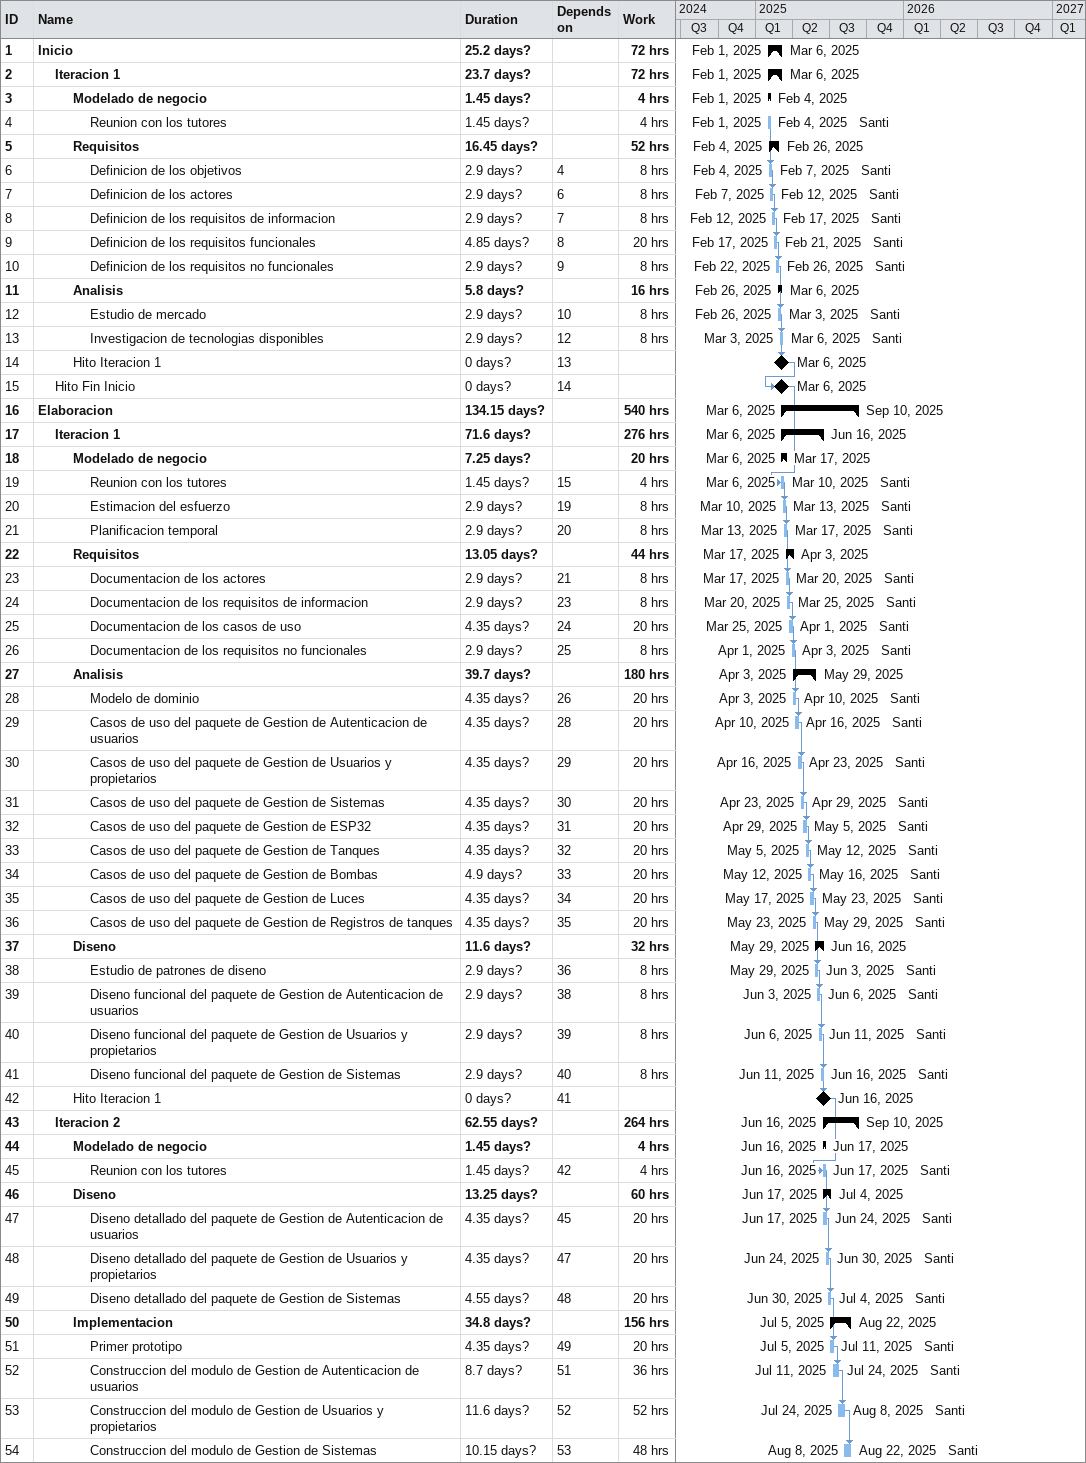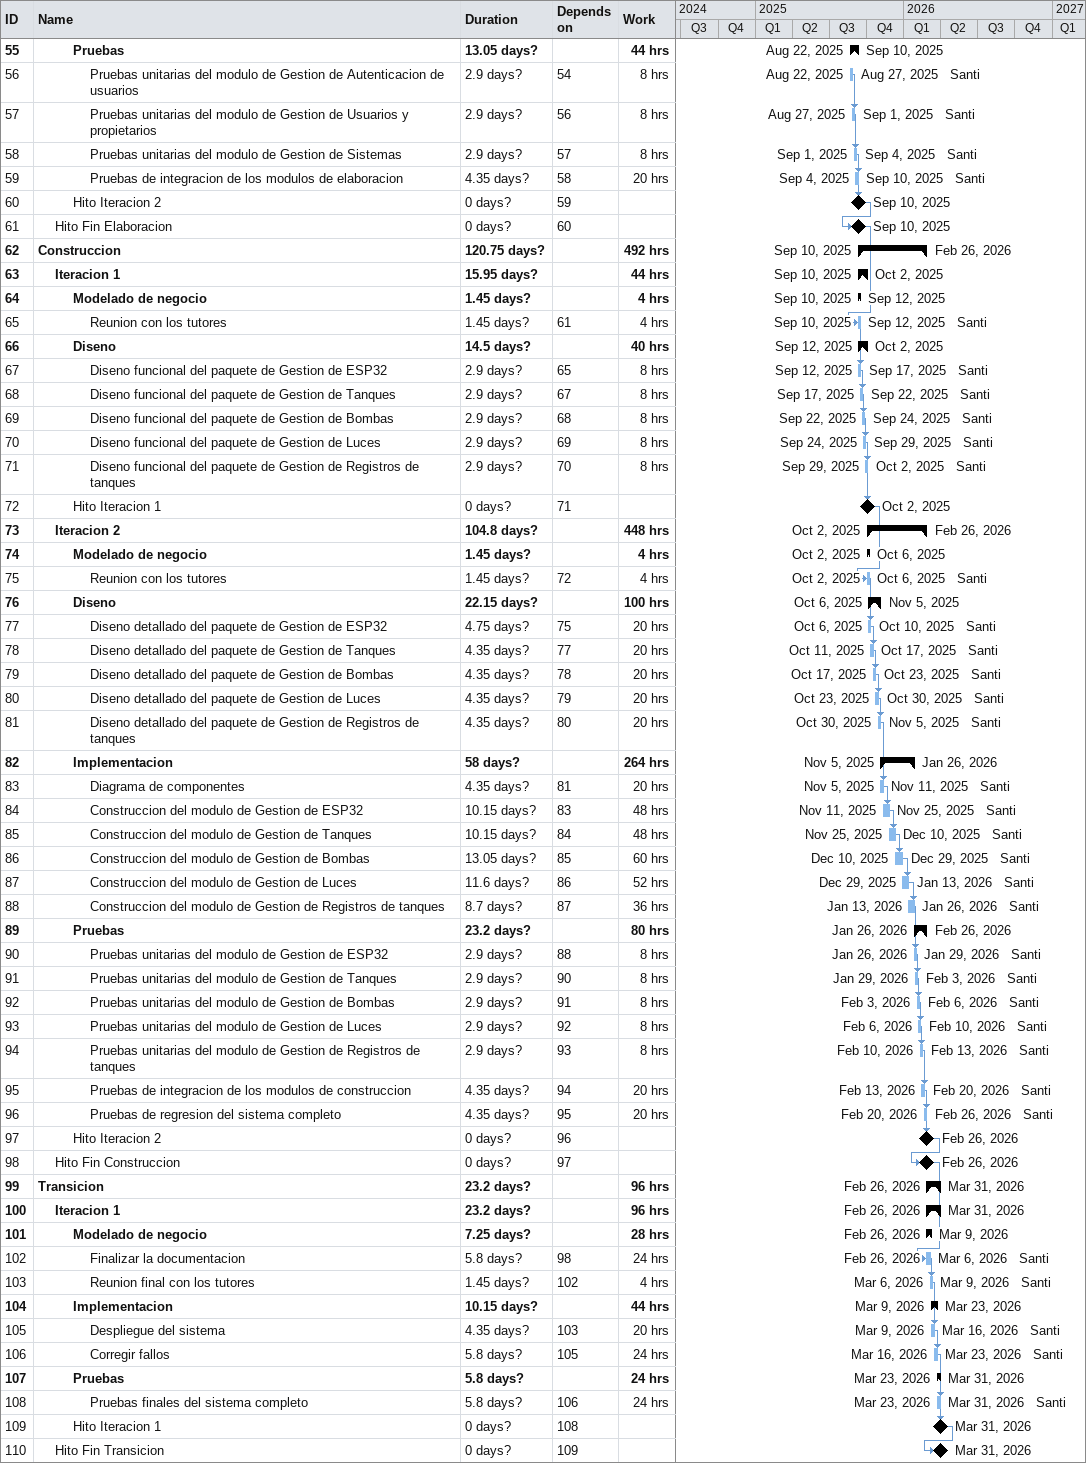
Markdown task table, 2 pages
| ID | Level | Task | Duration | Start | Finish | Predecessors | Resources | Work (h) |
|---|---|---|---|---|---|---|---|---|
| 1 | 1 | **Inicio** | 25.2d? | 2025-02-01 | 2025-03-06 |  |  | 72 |
| 2 | 2 | **Iteracion 1** | 23.7d? | 2025-02-01 | 2025-03-06 |  |  | 72 |
| 3 | 3 | **Modelado de negocio** | 1.45d? | 2025-02-01 | 2025-02-04 |  |  | 4 |
| 4 | 4 | Reunion con los tutores | 1.45d? | 2025-02-01 | 2025-02-04 |  | Santi | 4 |
| 5 | 3 | **Requisitos** | 16.45d? | 2025-02-04 | 2025-02-26 |  |  | 52 |
| 6 | 4 | Definicion de los objetivos | 2.9d? | 2025-02-04 | 2025-02-07 | 4 | Santi | 8 |
| 7 | 4 | Definicion de los actores | 2.9d? | 2025-02-07 | 2025-02-12 | 6 | Santi | 8 |
| 8 | 4 | Definicion de los requisitos de informacion | 2.9d? | 2025-02-12 | 2025-02-17 | 7 | Santi | 8 |
| 9 | 4 | Definicion de los requisitos funcionales | 4.85d? | 2025-02-17 | 2025-02-21 | 8 | Santi | 20 |
| 10 | 4 | Definicion de los requisitos no funcionales | 2.9d? | 2025-02-22 | 2025-02-26 | 9 | Santi | 8 |
| 11 | 3 | **Analisis** | 5.8d? | 2025-02-26 | 2025-03-06 |  |  | 16 |
| 12 | 4 | Estudio de mercado | 2.9d? | 2025-02-26 | 2025-03-03 | 10 | Santi | 8 |
| 13 | 4 | Investigacion de tecnologias disponibles | 2.9d? | 2025-03-03 | 2025-03-06 | 12 | Santi | 8 |
| 14 | 3 | Hito Iteracion 1 | 0d? | 2025-03-06 | 2025-03-06 | 13 |  |  |
| 15 | 2 | Hito Fin Inicio | 0d? | 2025-03-06 | 2025-03-06 | 14 |  |  |
| 16 | 1 | **Elaboracion** | 134.15d? | 2025-03-06 | 2025-09-10 |  |  | 540 |
| 17 | 2 | **Iteracion 1** | 71.6d? | 2025-03-06 | 2025-06-16 |  |  | 276 |
| 18 | 3 | **Modelado de negocio** | 7.25d? | 2025-03-06 | 2025-03-17 |  |  | 20 |
| 19 | 4 | Reunion con los tutores | 1.45d? | 2025-03-06 | 2025-03-10 | 15 | Santi | 4 |
| 20 | 4 | Estimacion del esfuerzo | 2.9d? | 2025-03-10 | 2025-03-13 | 19 | Santi | 8 |
| 21 | 4 | Planificacion temporal | 2.9d? | 2025-03-13 | 2025-03-17 | 20 | Santi | 8 |
| 22 | 3 | **Requisitos** | 13.05d? | 2025-03-17 | 2025-04-03 |  |  | 44 |
| 23 | 4 | Documentacion de los actores | 2.9d? | 2025-03-17 | 2025-03-20 | 21 | Santi | 8 |
| 24 | 4 | Documentacion de los requisitos de informacion | 2.9d? | 2025-03-20 | 2025-03-25 | 23 | Santi | 8 |
| 25 | 4 | Documentacion de los casos de uso | 4.35d? | 2025-03-25 | 2025-04-01 | 24 | Santi | 20 |
| 26 | 4 | Documentacion de los requisitos no funcionales | 2.9d? | 2025-04-01 | 2025-04-03 | 25 | Santi | 8 |
| 27 | 3 | **Analisis** | 39.7d? | 2025-04-03 | 2025-05-29 |  |  | 180 |
| 28 | 4 | Modelo de dominio | 4.35d? | 2025-04-03 | 2025-04-10 | 26 | Santi | 20 |
| 29 | 4 | Casos de uso del paquete de Gestion de Autenticacion de usuarios | 4.35d? | 2025-04-10 | 2025-04-16 | 28 | Santi | 20 |
| 30 | 4 | Casos de uso del paquete de Gestion de Usuarios y propietarios | 4.35d? | 2025-04-16 | 2025-04-23 | 29 | Santi | 20 |
| 31 | 4 | Casos de uso del paquete de Gestion de Sistemas | 4.35d? | 2025-04-23 | 2025-04-29 | 30 | Santi | 20 |
| 32 | 4 | Casos de uso del paquete de Gestion de ESP32 | 4.35d? | 2025-04-29 | 2025-05-05 | 31 | Santi | 20 |
| 33 | 4 | Casos de uso del paquete de Gestion de Tanques | 4.35d? | 2025-05-05 | 2025-05-12 | 32 | Santi | 20 |
| 34 | 4 | Casos de uso del paquete de Gestion de Bombas | 4.9d? | 2025-05-12 | 2025-05-16 | 33 | Santi | 20 |
| 35 | 4 | Casos de uso del paquete de Gestion de Luces | 4.35d? | 2025-05-17 | 2025-05-23 | 34 | Santi | 20 |
| 36 | 4 | Casos de uso del paquete de Gestion de Registros de tanques | 4.35d? | 2025-05-23 | 2025-05-29 | 35 | Santi | 20 |
| 37 | 3 | **Diseno** | 11.6d? | 2025-05-29 | 2025-06-16 |  |  | 32 |
| 38 | 4 | Estudio de patrones de diseno | 2.9d? | 2025-05-29 | 2025-06-03 | 36 | Santi | 8 |
| 39 | 4 | Diseno funcional del paquete de Gestion de Autenticacion de usuarios | 2.9d? | 2025-06-03 | 2025-06-06 | 38 | Santi | 8 |
| 40 | 4 | Diseno funcional del paquete de Gestion de Usuarios y propietarios | 2.9d? | 2025-06-06 | 2025-06-11 | 39 | Santi | 8 |
| 41 | 4 | Diseno funcional del paquete de Gestion de Sistemas | 2.9d? | 2025-06-11 | 2025-06-16 | 40 | Santi | 8 |
| 42 | 3 | Hito Iteracion 1 | 0d? | 2025-06-16 | 2025-06-16 | 41 |  |  |
| 43 | 2 | **Iteracion 2** | 62.55d? | 2025-06-16 | 2025-09-10 |  |  | 264 |
| 44 | 3 | **Modelado de negocio** | 1.45d? | 2025-06-16 | 2025-06-17 |  |  | 4 |
| 45 | 4 | Reunion con los tutores | 1.45d? | 2025-06-16 | 2025-06-17 | 42 | Santi | 4 |
| 46 | 3 | **Diseno** | 13.25d? | 2025-06-17 | 2025-07-04 |  |  | 60 |
| 47 | 4 | Diseno detallado del paquete de Gestion de Autenticacion de usuarios | 4.35d? | 2025-06-17 | 2025-06-24 | 45 | Santi | 20 |
| 48 | 4 | Diseno detallado del paquete de Gestion de Usuarios y propietarios | 4.35d? | 2025-06-24 | 2025-06-30 | 47 | Santi | 20 |
| 49 | 4 | Diseno detallado del paquete de Gestion de Sistemas | 4.55d? | 2025-06-30 | 2025-07-04 | 48 | Santi | 20 |
| 50 | 3 | **Implementacion** | 34.8d? | 2025-07-05 | 2025-08-22 |  |  | 156 |
| 51 | 4 | Primer prototipo | 4.35d? | 2025-07-05 | 2025-07-11 | 49 | Santi | 20 |
| 52 | 4 | Construccion del modulo de Gestion de Autenticacion de usuarios | 8.7d? | 2025-07-11 | 2025-07-24 | 51 | Santi | 36 |
| 53 | 4 | Construccion del modulo de Gestion de Usuarios y propietarios | 11.6d? | 2025-07-24 | 2025-08-08 | 52 | Santi | 52 |
| 54 | 4 | Construccion del modulo de Gestion de Sistemas | 10.15d? | 2025-08-08 | 2025-08-22 | 53 | Santi | 48 |
| 55 | 3 | **Pruebas** | 13.05d? | 2025-08-22 | 2025-09-10 |  |  | 44 |
| 56 | 4 | Pruebas unitarias del modulo de Gestion de Autenticacion de usuarios | 2.9d? | 2025-08-22 | 2025-08-27 | 54 | Santi | 8 |
| 57 | 4 | Pruebas unitarias del modulo de Gestion de Usuarios y propietarios | 2.9d? | 2025-08-27 | 2025-09-01 | 56 | Santi | 8 |
| 58 | 4 | Pruebas unitarias del modulo de Gestion de Sistemas | 2.9d? | 2025-09-01 | 2025-09-04 | 57 | Santi | 8 |
| 59 | 4 | Pruebas de integracion de los modulos de elaboracion | 4.35d? | 2025-09-04 | 2025-09-10 | 58 | Santi | 20 |
| 60 | 3 | Hito Iteracion 2 | 0d? | 2025-09-10 | 2025-09-10 | 59 |  |  |
| 61 | 2 | Hito Fin Elaboracion | 0d? | 2025-09-10 | 2025-09-10 | 60 |  |  |
| 62 | 1 | **Construccion** | 120.75d? | 2025-09-10 | 2026-02-26 |  |  | 492 |
| 63 | 2 | **Iteracion 1** | 15.95d? | 2025-09-10 | 2025-10-02 |  |  | 44 |
| 64 | 3 | **Modelado de negocio** | 1.45d? | 2025-09-10 | 2025-09-12 |  |  | 4 |
| 65 | 4 | Reunion con los tutores | 1.45d? | 2025-09-10 | 2025-09-12 | 61 | Santi | 4 |
| 66 | 3 | **Diseno** | 14.5d? | 2025-09-12 | 2025-10-02 |  |  | 40 |
| 67 | 4 | Diseno funcional del paquete de Gestion de ESP32 | 2.9d? | 2025-09-12 | 2025-09-17 | 65 | Santi | 8 |
| 68 | 4 | Diseno funcional del paquete de Gestion de Tanques | 2.9d? | 2025-09-17 | 2025-09-22 | 67 | Santi | 8 |
| 69 | 4 | Diseno funcional del paquete de Gestion de Bombas | 2.9d? | 2025-09-22 | 2025-09-24 | 68 | Santi | 8 |
| 70 | 4 | Diseno funcional del paquete de Gestion de Luces | 2.9d? | 2025-09-24 | 2025-09-29 | 69 | Santi | 8 |
| 71 | 4 | Diseno funcional del paquete de Gestion de Registros de tanques | 2.9d? | 2025-09-29 | 2025-10-02 | 70 | Santi | 8 |
| 72 | 3 | Hito Iteracion 1 | 0d? | 2025-10-02 | 2025-10-02 | 71 |  |  |
| 73 | 2 | **Iteracion 2** | 104.8d? | 2025-10-02 | 2026-02-26 |  |  | 448 |
| 74 | 3 | **Modelado de negocio** | 1.45d? | 2025-10-02 | 2025-10-06 |  |  | 4 |
| 75 | 4 | Reunion con los tutores | 1.45d? | 2025-10-02 | 2025-10-06 | 72 | Santi | 4 |
| 76 | 3 | **Diseno** | 22.15d? | 2025-10-06 | 2025-11-05 |  |  | 100 |
| 77 | 4 | Diseno detallado del paquete de Gestion de ESP32 | 4.75d? | 2025-10-06 | 2025-10-10 | 75 | Santi | 20 |
| 78 | 4 | Diseno detallado del paquete de Gestion de Tanques | 4.35d? | 2025-10-11 | 2025-10-17 | 77 | Santi | 20 |
| 79 | 4 | Diseno detallado del paquete de Gestion de Bombas | 4.35d? | 2025-10-17 | 2025-10-23 | 78 | Santi | 20 |
| 80 | 4 | Diseno detallado del paquete de Gestion de Luces | 4.35d? | 2025-10-23 | 2025-10-30 | 79 | Santi | 20 |
| 81 | 4 | Diseno detallado del paquete de Gestion de Registros de tanques | 4.35d? | 2025-10-30 | 2025-11-05 | 80 | Santi | 20 |
| 82 | 3 | **Implementacion** | 58d? | 2025-11-05 | 2026-01-26 |  |  | 264 |
| 83 | 4 | Diagrama de componentes | 4.35d? | 2025-11-05 | 2025-11-11 | 81 | Santi | 20 |
| 84 | 4 | Construccion del modulo de Gestion de ESP32 | 10.15d? | 2025-11-11 | 2025-11-25 | 83 | Santi | 48 |
| 85 | 4 | Construccion del modulo de Gestion de Tanques | 10.15d? | 2025-11-25 | 2025-12-10 | 84 | Santi | 48 |
| 86 | 4 | Construccion del modulo de Gestion de Bombas | 13.05d? | 2025-12-10 | 2025-12-29 | 85 | Santi | 60 |
| 87 | 4 | Construccion del modulo de Gestion de Luces | 11.6d? | 2025-12-29 | 2026-01-13 | 86 | Santi | 52 |
| 88 | 4 | Construccion del modulo de Gestion de Registros de tanques | 8.7d? | 2026-01-13 | 2026-01-26 | 87 | Santi | 36 |
| 89 | 3 | **Pruebas** | 23.2d? | 2026-01-26 | 2026-02-26 |  |  | 80 |
| 90 | 4 | Pruebas unitarias del modulo de Gestion de ESP32 | 2.9d? | 2026-01-26 | 2026-01-29 | 88 | Santi | 8 |
| 91 | 4 | Pruebas unitarias del modulo de Gestion de Tanques | 2.9d? | 2026-01-29 | 2026-02-03 | 90 | Santi | 8 |
| 92 | 4 | Pruebas unitarias del modulo de Gestion de Bombas | 2.9d? | 2026-02-03 | 2026-02-06 | 91 | Santi | 8 |
| 93 | 4 | Pruebas unitarias del modulo de Gestion de Luces | 2.9d? | 2026-02-06 | 2026-02-10 | 92 | Santi | 8 |
| 94 | 4 | Pruebas unitarias del modulo de Gestion de Registros de tanques | 2.9d? | 2026-02-10 | 2026-02-13 | 93 | Santi | 8 |
| 95 | 4 | Pruebas de integracion de los modulos de construccion | 4.35d? | 2026-02-13 | 2026-02-20 | 94 | Santi | 20 |
| 96 | 4 | Pruebas de regresion del sistema completo | 4.35d? | 2026-02-20 | 2026-02-26 | 95 | Santi | 20 |
| 97 | 3 | Hito Iteracion 2 | 0d? | 2026-02-26 | 2026-02-26 | 96 |  |  |
| 98 | 2 | Hito Fin Construccion | 0d? | 2026-02-26 | 2026-02-26 | 97 |  |  |
| 99 | 1 | **Transicion** | 23.2d? | 2026-02-26 | 2026-03-31 |  |  | 96 |
| 100 | 2 | **Iteracion 1** | 23.2d? | 2026-02-26 | 2026-03-31 |  |  | 96 |
| 101 | 3 | **Modelado de negocio** | 7.25d? | 2026-02-26 | 2026-03-09 |  |  | 28 |
| 102 | 4 | Finalizar la documentacion | 5.8d? | 2026-02-26 | 2026-03-06 | 98 | Santi | 24 |
| 103 | 4 | Reunion final con los tutores | 1.45d? | 2026-03-06 | 2026-03-09 | 102 | Santi | 4 |
| 104 | 3 | **Implementacion** | 10.15d? | 2026-03-09 | 2026-03-23 |  |  | 44 |
| 105 | 4 | Despliegue del sistema | 4.35d? | 2026-03-09 | 2026-03-16 | 103 | Santi | 20 |
| 106 | 4 | Corregir fallos | 5.8d? | 2026-03-16 | 2026-03-23 | 105 | Santi | 24 |
| 107 | 3 | **Pruebas** | 5.8d? | 2026-03-23 | 2026-03-31 |  |  | 24 |
| 108 | 4 | Pruebas finales del sistema completo | 5.8d? | 2026-03-23 | 2026-03-31 | 106 | Santi | 24 |
| 109 | 3 | Hito Iteracion 1 | 0d? | 2026-03-31 | 2026-03-31 | 108 |  |  |
| 110 | 2 | Hito Fin Transicion | 0d? | 2026-03-31 | 2026-03-31 | 109 |  |  |
